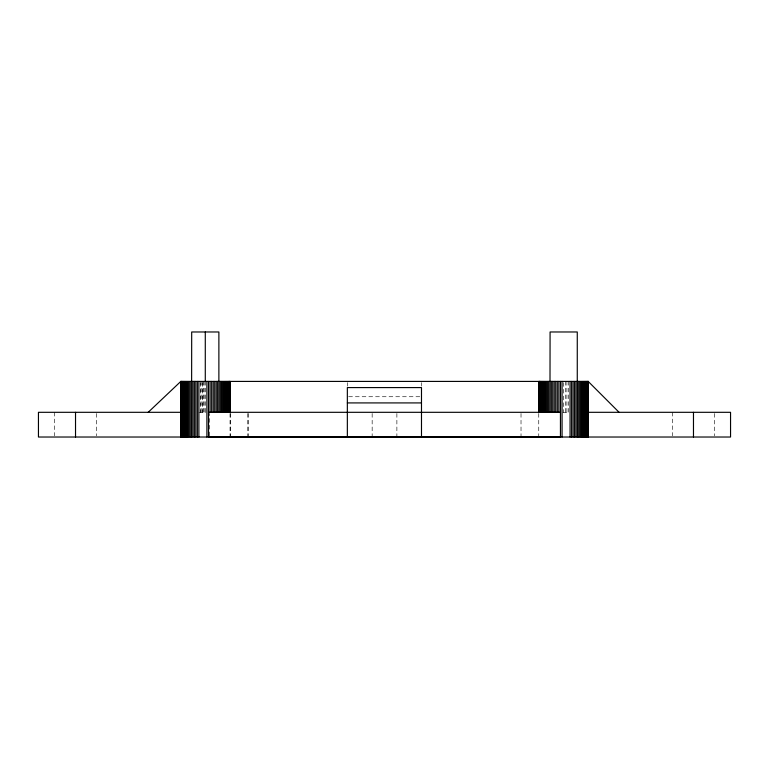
<?xml version="1.0" encoding="UTF-8"?>
<svg xmlns="http://www.w3.org/2000/svg" width="769" height="769" viewBox="0 0 769 769"><rect width="100%" height="100%" fill="white"/><g stroke="black" fill="none" stroke-linecap="round" stroke-linejoin="round"><path stroke-width="0.58" stroke-dasharray="3.85 2.88" d="M209.61 435.85L209.61 413.482M348.645 396.737L420.393 396.737M198.892 412.309L205.794 412.309M562.725 412.309L568.724 412.309M714.488 413.482L714.488 435.85M672.462 412.309L672.462 435.85M568.502 381.414L568.502 412.309M566.907 381.414L566.907 412.309M565.292 381.414L565.292 412.309M563.677 382.597L563.677 412.309M538.752 413.482L538.752 435.85M521.017 413.482L521.026 435.85M421.595 382.587L421.595 386.163M396.881 413.482L396.881 437.023M372.158 413.482L372.158 435.85M347.453 382.587L347.453 386.163M248.108 413.482L248.108 435.85M247.945 413.482L247.945 435.85M230.219 413.482L230.219 435.85M230.123 413.482L230.123 437.023M205.285 381.414L205.285 412.309M204.179 381.414L204.179 412.309M203.67 381.414L203.67 412.309M202.564 382.597L202.564 412.309M202.064 381.414L202.064 412.309M200.959 381.414L200.959 412.309M200.469 382.597L200.469 412.309M96.538 413.482L96.538 435.85M54.512 412.309L54.512 435.85"/><path stroke-width="1.15" d="M347.348 436.879L347.348 387.586L421.489 387.586L421.489 436.802L560.447 437.023L560.447 381.414M148.186 412.309L180.821 381.414L180.782 437.023M588.391 381.414L180.58 381.414L180.619 437.023M347.348 402.918L421.489 402.918M181.436 412.309L38.45 412.309L38.45 437.023L730.55 437.023L730.55 412.309L587.91 412.309L587.92 381.414M208.514 412.309L560.447 412.309M421.489 436.802L208.514 437.023L208.514 381.414M619.074 412.309L588.179 381.414L588.179 437.023M693.475 412.309L693.475 437.023M588.343 381.414L588.343 437.023M587.554 381.414L587.554 437.023M587.083 381.414L587.083 437.023M586.516 381.414L586.516 437.023M585.843 381.414L585.843 437.023M585.084 381.414L585.084 437.023M584.229 381.414L584.229 437.023M583.286 381.414L583.286 437.023M582.258 381.414L582.258 437.023M581.153 381.414L581.153 437.023M579.97 381.414L579.97 437.023M578.721 381.414L578.721 437.023M577.413 381.414L577.413 437.023M577.269 381.414L577.269 331.977L550.085 331.977L549.95 412.309M576.039 381.414L576.039 437.023M574.606 381.414L574.606 437.023M573.136 381.414L573.136 437.023M571.627 381.414L571.627 437.023M570.079 381.414L570.079 437.023M562.062 381.414L562.062 437.023M558.852 381.414L558.852 412.309M557.285 381.414L557.285 412.309M555.737 381.414L555.737 412.309M554.218 381.414L554.218 412.309M552.748 381.414L552.748 412.309M551.315 381.414L551.315 412.309M548.633 381.414L548.633 412.309M547.384 381.414L547.384 412.309M546.201 381.414L546.201 412.309M545.096 381.414L545.096 412.309M544.067 381.414L544.067 412.309M543.125 381.414L543.125 412.309M542.27 381.414L542.27 412.309M541.511 381.414L541.511 412.309M540.838 381.414L540.838 412.309M540.271 381.414L540.271 412.309M539.8 381.414L539.8 412.309M539.434 381.414L539.434 412.309M539.175 381.414L539.175 412.309M539.011 381.414L538.963 412.309M229.796 381.414L229.796 412.309M229.527 381.414L229.527 412.309M229.162 381.414L229.162 412.309M228.691 381.414L228.691 412.309M228.124 381.414L228.124 412.309M227.451 381.414L227.451 412.309M226.692 381.414L226.692 412.309M225.836 381.414L225.836 412.309M224.894 381.414L224.894 412.309M223.866 381.414L223.866 412.309M222.76 381.414L222.76 412.309M221.587 381.414L221.587 412.309M220.338 381.414L220.338 412.309M219.021 381.414L219.021 412.309M218.877 381.414L218.877 331.977L191.692 331.977L191.558 437.023M217.646 381.414L217.646 412.309M216.224 381.414L216.224 412.309M214.743 381.414L214.743 412.309M213.234 381.414L213.234 412.309M211.686 381.414L211.686 412.309M210.11 381.414L210.11 412.309M206.899 381.414L206.899 437.023M205.285 331.977L205.285 381.414M198.892 381.414L198.892 437.023M197.345 381.414L197.345 437.023M195.826 381.414L195.826 437.023M194.355 381.414L194.355 437.023M192.932 381.414L192.932 437.023M190.241 381.414L190.241 437.023M188.991 381.414L188.991 437.023M187.809 381.414L187.809 437.023M186.704 381.414L186.704 437.023M185.675 381.414L185.675 437.023M184.733 381.414L184.733 437.023M183.878 381.414L183.878 437.023M183.118 381.414L183.118 437.023M182.455 381.414L182.455 437.023M181.878 381.414L181.878 437.023M181.417 381.414L181.417 437.023M181.042 381.414L181.042 412.309M75.525 412.309L75.525 437.023M230.008 412.309L230.008 381.414L229.95 412.309"/></g></svg>
